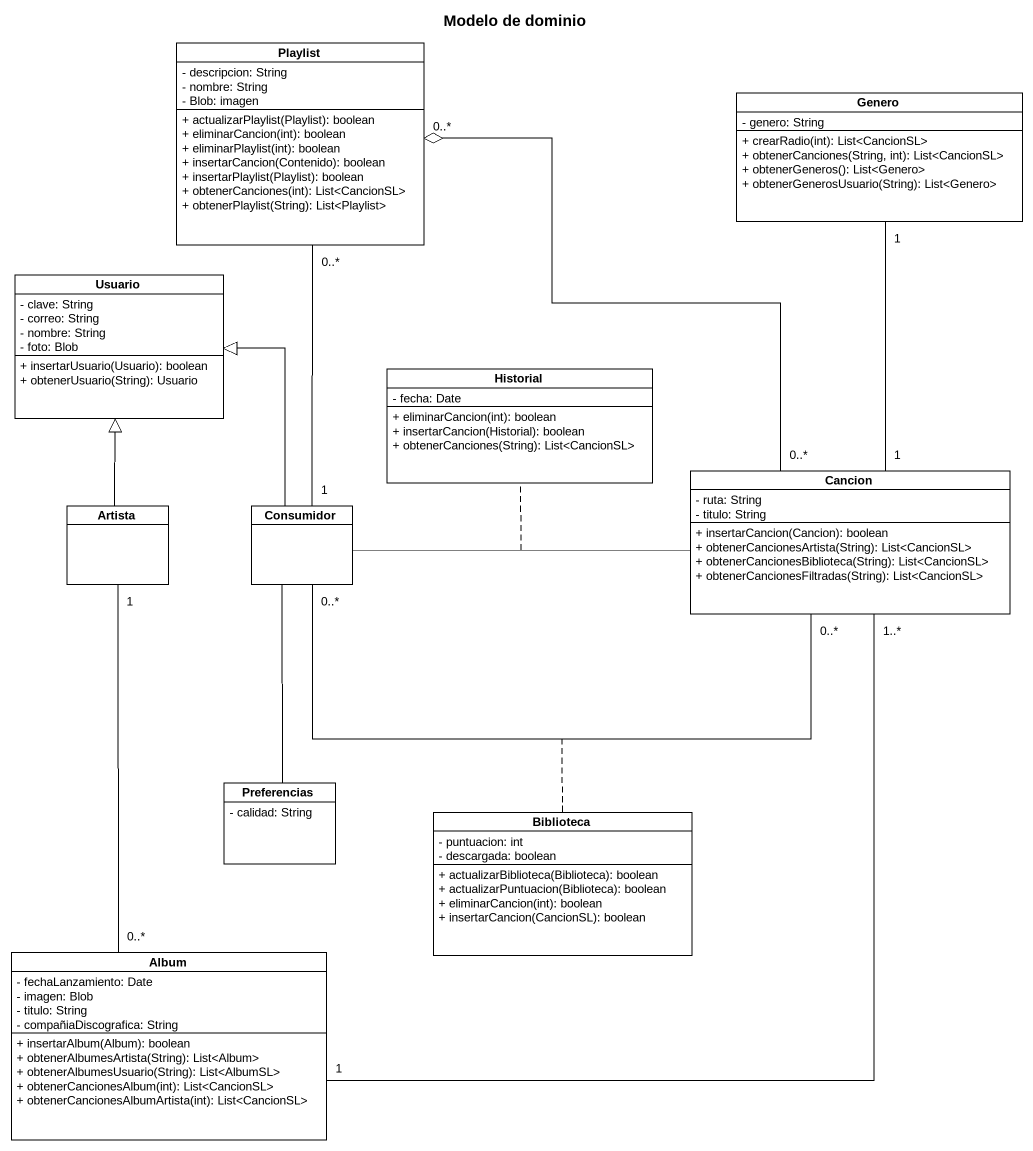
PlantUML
@startuml
title Modelo de dominio
hide circle
hide empty members
skinparam classAttributeIconSize 0
class Playlist {
  - descripcion: String
  - nombre: String
  - Blob: imagen
  + actualizarPlaylist(Playlist): boolean
  + eliminarCancion(int): boolean
  + eliminarPlaylist(int): boolean
  + insertarCancion(Contenido): boolean
  + insertarPlaylist(Playlist): boolean
  + obtenerCanciones(int): List<CancionSL>
  + obtenerPlaylist(String): List<Playlist>
}
class Genero {
  - genero: String
  + crearRadio(int): List<CancionSL>
  + obtenerCanciones(String, int): List<CancionSL>
  + obtenerGeneros(): List<Genero>
  + obtenerGenerosUsuario(String): List<Genero>
}
class Usuario {
  - clave: String
  - correo: String
  - nombre: String
  - foto: Blob
  + insertarUsuario(Usuario): boolean
  + obtenerUsuario(String): Usuario
}
class Historial {
  - fecha: Date
  + eliminarCancion(int): boolean
  + insertarCancion(Historial): boolean
  + obtenerCanciones(String): List<CancionSL>
}
class Cancion {
  - ruta: String
  - titulo: String
  + insertarCancion(Cancion): boolean
  + obtenerCancionesArtista(String): List<CancionSL>
  + obtenerCancionesBiblioteca(String): List<CancionSL>
  + obtenerCancionesFiltradas(String): List<CancionSL>
}
class Artista
class Consumidor
class Preferencias {
  - calidad: String
}
class Biblioteca {
  - puntuacion: int
  - descargada: boolean
  + actualizarBiblioteca(Biblioteca): boolean
  + actualizarPuntuacion(Biblioteca): boolean
  + eliminarCancion(int): boolean
  + insertarCancion(CancionSL): boolean
}
class Album {
  - fechaLanzamiento: Date
  - imagen: Blob
  - titulo: String
  - compañiaDiscografica: String
  + insertarAlbum(Album): boolean
  + obtenerAlbumesArtista(String): List<Album>
  + obtenerAlbumesUsuario(String): List<AlbumSL>
  + obtenerCancionesAlbum(int): List<CancionSL>
  + obtenerCancionesAlbumArtista(int): List<CancionSL>
}
Genero "1" -- "1" Cancion
Cancion "0..*" -up-o "0..*" Playlist
Artista -up-|> Usuario
Artista "1" -- "0..*" Album
Consumidor "1" -up- "0..*" Playlist
Consumidor -up-|> Usuario
Consumidor "0..*" -right- "0..*" Cancion
(Consumidor, Cancion) .. Biblioteca
Consumidor -right- Cancion
(Consumidor, Cancion) .. Historial
Consumidor -- Preferencias
Album "1" -up- "1..*" Cancion
@enduml
